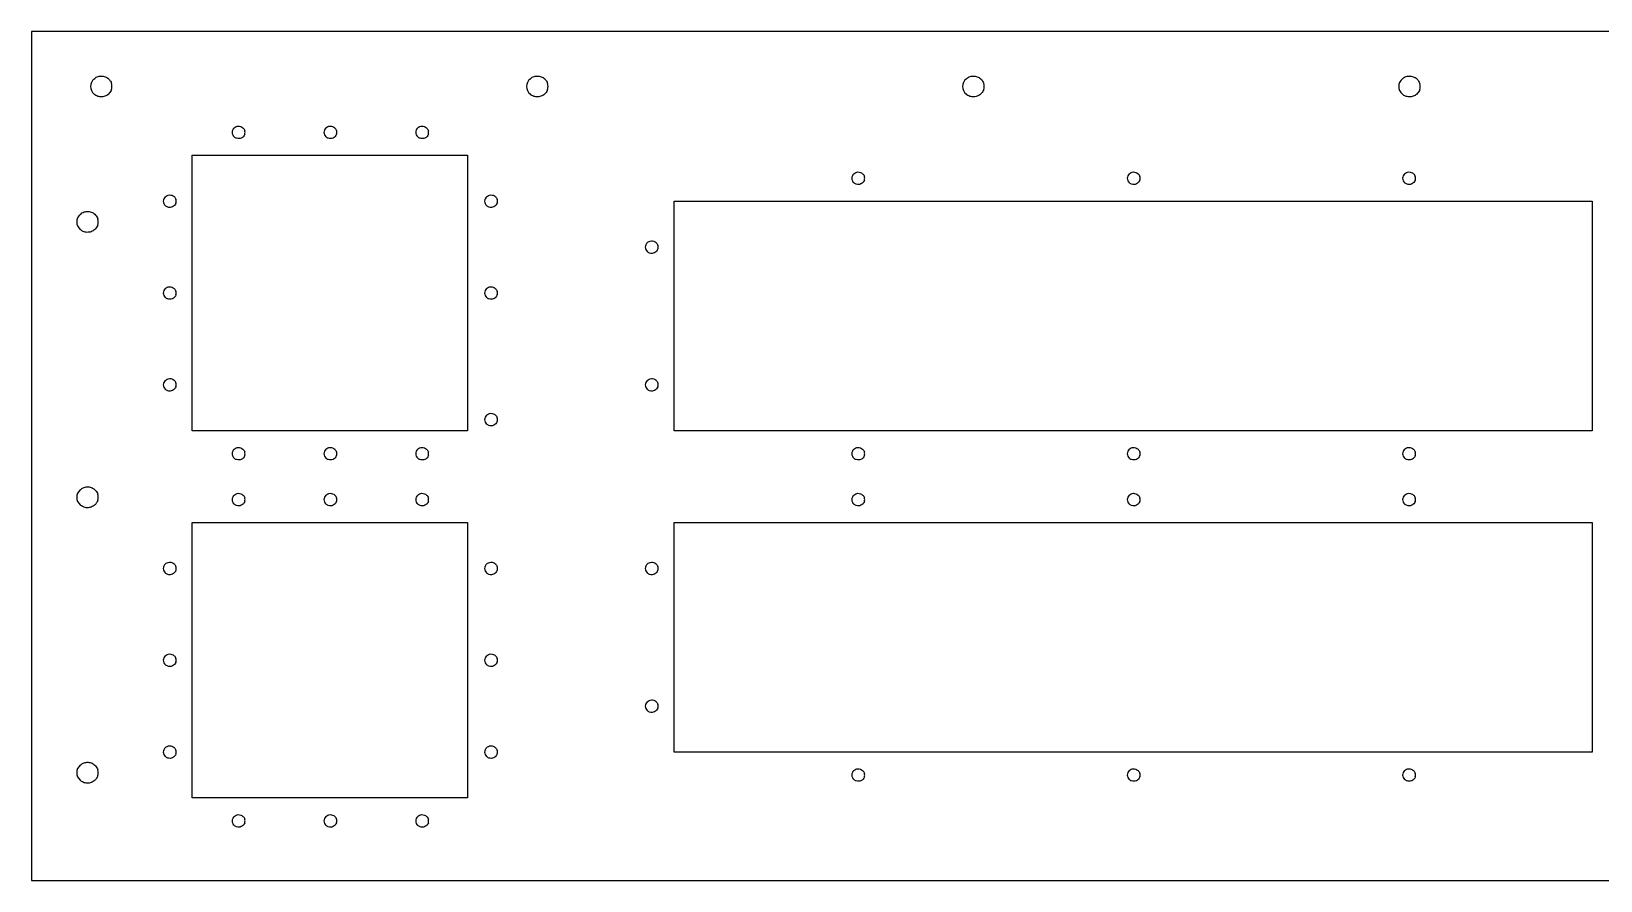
# Model space of a CAD drawing. Header units: millimetres. Extents: x 0 to 600, y 2 to 187.
# Drawn here: x 0 to 341.9, y 2 to 187 of the extents above; entities that cross this region are included whole.
import ezdxf

# ---------------------------------------------------------------- set-up
doc = ezdxf.new("R2010")
doc.units = ezdxf.units.MM
doc.layers.get('0').update_dxf_attribs({"linetype": 'CONTINUOUS'})

msp = doc.modelspace()

# ---------------------------------------------------------------- linework, layer by layer
for points in [[(0, 2), (600, 2), (600, 187), (5, 187), (0, 187)], [(35, 160), (95, 160), (95, 100), (35, 100)], [(340, 100), (140, 100), (140, 150), (340, 150)], [(95, 20), (35, 20), (35, 80), (95, 80)], [(140, 80), (340, 80), (340, 30), (140, 30)]]:
    msp.add_lwpolyline(points, close=True)
for centre, radius, start, end in [((15, 175), 2.12, 130.0753, 229.9247), ((15, 175), 2.56, -14.9805, 14.9805), ((110, 175), 2.12, 130.0753, 229.9247), ((110, 175), 2.56, -14.9805, 14.9805), ((205, 175), 2.12, 130.0753, 229.9247), ((205, 175), 2.56, -14.9805, 14.9805), ((300, 175), 2.12, 130.0753, 229.9247), ((300, 175), 2.56, -14.9805, 14.9805), ((45, 165), 1.26, 130.7378, 229.2622), ((45, 165), 1.54, -14.9676, 14.9676), ((65, 165), 1.26, 130.7378, 229.2622), ((65, 165), 1.54, -14.9676, 14.9676), ((85, 165), 1.26, 130.7378, 229.2622), ((85, 165), 1.54, -14.9676, 14.9676), ((180, 155), 1.26, 130.7378, 229.2622), ((180, 155), 1.54, -14.9676, 14.9676), ((240, 155), 1.26, 130.7378, 229.2622), ((240, 155), 1.54, -14.9676, 14.9676), ((300, 155), 1.26, 130.7378, 229.2622), ((300, 155), 1.54, -14.9676, 14.9676), ((30, 150), 1.26, 130.7378, 229.2622), ((100, 150), 1.26, 130.7378, 229.2622), ((12, 145.5), 2.12, 130.0753, 229.9249), ((30, 150), 1.54, -14.9676, 14.9676), ((100, 150), 1.54, -14.9676, 14.9676), ((135, 140), 1.26, 130.7378, 229.2622), ((135, 140), 1.54, -14.9676, 14.9676), ((30, 130), 1.26, 130.7378, 229.2622), ((30, 130), 1.54, -14.9676, 14.9676), ((100, 130), 1.26, 130.7378, 229.2622), ((100, 130), 1.54, -14.9676, 14.9676), ((30, 110), 1.26, 130.7378, 229.2622), ((30, 110), 1.54, -14.9676, 14.9676), ((135, 110), 1.26, 130.7378, 229.2622), ((135, 110), 1.54, -14.9676, 14.9676), ((100, 102.42), 1.26, 130.7378, 229.2622), ((100, 102.42), 1.54, -14.9676, 14.9676), ((45, 95), 1.26, 130.7378, 229.2622), ((65, 95), 1.26, 130.7378, 229.2622), ((85, 95), 1.26, 130.7378, 229.2622), ((180, 95), 1.26, 130.7378, 229.2622), ((240, 95), 1.26, 130.7378, 229.2622), ((300, 95), 1.26, 130.7378, 229.2622), ((45, 95), 1.54, -14.9676, 14.9676), ((65, 95), 1.54, -14.9676, 14.9676), ((85, 95), 1.54, -14.9676, 14.9676), ((180, 95), 1.54, -14.9676, 14.9676), ((240, 95), 1.54, -14.9676, 14.9676), ((300, 95), 1.54, -14.9676, 14.9676), ((12, 85.5), 2.12, 130.0753, 229.9247), ((45, 85), 1.26, 130.7378, 229.2622), ((65, 85), 1.26, 130.7378, 229.2622), ((85, 85), 1.26, 130.7378, 229.2622), ((180, 85), 1.26, 130.7378, 229.2622), ((240, 85), 1.26, 130.7378, 229.2622), ((300, 85), 1.26, 130.7378, 229.2622), ((45, 85), 1.54, -14.9676, 14.9676), ((65, 85), 1.54, -14.9676, 14.9676), ((85, 85), 1.54, -14.9676, 14.9676), ((180, 85), 1.54, -14.9676, 14.9676), ((240, 85), 1.54, -14.9676, 14.9676), ((300, 85), 1.54, -14.9676, 14.9676), ((30, 70), 1.26, 130.7378, 229.2622), ((30, 70), 1.54, -14.9676, 14.9676), ((100, 70), 1.26, 130.7378, 229.2622), ((100, 70), 1.54, -14.9676, 14.9676), ((135, 70), 1.26, 130.7378, 229.2622), ((135, 70), 1.54, -14.9676, 14.9676), ((30, 50), 1.26, 130.7378, 229.2622), ((30, 50), 1.54, -14.9676, 14.9676), ((100, 50), 1.26, 130.7378, 229.2622), ((100, 50), 1.54, -14.9676, 14.9676), ((135, 40), 1.26, 130.7378, 229.2622), ((135, 40), 1.54, -14.9676, 14.9676), ((30, 30), 1.26, 130.7378, 229.2622), ((100, 30), 1.26, 130.7378, 229.2622), ((30, 30), 1.54, -14.9676, 14.9676), ((100, 30), 1.54, -14.9676, 14.9676), ((12, 25.5), 2.12, 130.0753, 229.9247), ((180, 25), 1.26, 130.7378, 229.2622), ((180, 25), 1.54, -14.9676, 14.9676), ((240, 25), 1.26, 130.7378, 229.2622), ((240, 25), 1.54, -14.9676, 14.9676), ((300, 25), 1.26, 130.7378, 229.2622), ((300, 25), 1.54, -14.9676, 14.9676), ((45, 15), 1.26, 130.7378, 229.2622), ((45, 15), 1.54, -14.9676, 14.9676), ((65, 15), 1.26, 130.7378, 229.2622), ((65, 15), 1.54, -14.9676, 14.9676), ((85, 15), 1.26, 130.7378, 229.2622), ((85, 15), 1.54, -14.9676, 14.9676)]:
    msp.add_arc(centre, radius, start, end)
at = {"extrusion": (1.96385e-07, -5.25498e-08, 1)}
msp.add_arc((12, 145.5, 0), 2.56, -14.9805, 14.9805, dxfattribs=at)
at = {"extrusion": (1.43671e-06, -3.84443e-07, 1)}
msp.add_arc((12, 85.5, 0), 2.56, -14.9805, 14.9805, dxfattribs=at)
at = {"extrusion": (2.67704e-06, -7.16337e-07, 1)}
msp.add_arc((12, 25.5, 0), 2.56, -14.9805, 14.9805, dxfattribs=at)
for points, knots in [([(13.64, 176.62), (13.83, 176.82), (14.06, 176.98), (14.59, 177.21), (14.87, 177.27), (15.46, 177.29), (15.77, 177.24), (16.34, 177.02), (16.61, 176.85), (16.98, 176.5), (17.1, 176.35), (17.32, 176.03), (17.41, 175.85), (17.47, 175.66)], [0, 0, 0, 0, 0.0838652, 0.0838652, 0.1709951, 0.1709951, 0.2613883, 0.2613883, 0.3550431, 0.3550431, 0.4129913, 0.4129913, 0.4721196, 0.4721196, 0.4721196, 0.4721196]), ([(108.64, 176.62), (108.83, 176.82), (109.06, 176.98), (109.59, 177.21), (109.87, 177.27), (110.46, 177.29), (110.77, 177.24), (111.34, 177.02), (111.61, 176.85), (111.98, 176.5), (112.1, 176.35), (112.32, 176.03), (112.41, 175.85), (112.47, 175.66)], [0, 0, 0, 0, 0.0838652, 0.0838652, 0.1709951, 0.1709951, 0.2613883, 0.2613883, 0.3550431, 0.3550431, 0.4129913, 0.4129913, 0.4721196, 0.4721196, 0.4721196, 0.4721196]), ([(203.64, 176.62), (203.83, 176.82), (204.06, 176.98), (204.59, 177.21), (204.87, 177.27), (205.46, 177.29), (205.77, 177.24), (206.34, 177.02), (206.61, 176.85), (206.98, 176.5), (207.1, 176.35), (207.32, 176.03), (207.41, 175.85), (207.47, 175.66)], [0, 0, 0, 0, 0.0838652, 0.0838652, 0.1709951, 0.1709951, 0.2613883, 0.2613883, 0.3550431, 0.3550431, 0.4129913, 0.4129913, 0.4721196, 0.4721196, 0.4721196, 0.4721196]), ([(298.64, 176.62), (298.83, 176.82), (299.06, 176.98), (299.59, 177.21), (299.87, 177.27), (300.46, 177.29), (300.77, 177.24), (301.34, 177.02), (301.61, 176.85), (301.98, 176.5), (302.1, 176.35), (302.32, 176.03), (302.41, 175.85), (302.47, 175.66)], [0, 0, 0, 0, 0.0838652, 0.0838652, 0.1709951, 0.1709951, 0.2613883, 0.2613883, 0.3550431, 0.3550431, 0.4129913, 0.4129913, 0.4721196, 0.4721196, 0.4721196, 0.4721196]), ([(17.47, 174.34), (17.36, 174.03), (17.19, 173.75), (16.76, 173.27), (16.51, 173.08), (15.95, 172.82), (15.65, 172.74), (15.05, 172.71), (14.76, 172.75), (14.32, 172.9), (14.17, 172.97), (13.88, 173.15), (13.75, 173.26), (13.64, 173.38)], [0, 0, 0, 0, 0.0980354, 0.0980354, 0.1927994, 0.1927994, 0.2842906, 0.2842906, 0.3725078, 0.3725078, 0.4238529, 0.4238529, 0.4740226, 0.4740226, 0.4740226, 0.4740226]), ([(112.47, 174.34), (112.36, 174.03), (112.19, 173.75), (111.76, 173.27), (111.51, 173.08), (110.95, 172.82), (110.65, 172.74), (110.05, 172.71), (109.76, 172.75), (109.32, 172.9), (109.17, 172.97), (108.88, 173.15), (108.75, 173.26), (108.64, 173.38)], [0, 0, 0, 0, 0.0980354, 0.0980354, 0.1927994, 0.1927994, 0.2842906, 0.2842906, 0.3725078, 0.3725078, 0.4238529, 0.4238529, 0.4740226, 0.4740226, 0.4740226, 0.4740226]), ([(207.47, 174.34), (207.36, 174.03), (207.19, 173.75), (206.76, 173.27), (206.51, 173.08), (205.95, 172.82), (205.65, 172.74), (205.05, 172.71), (204.76, 172.75), (204.32, 172.9), (204.17, 172.97), (203.88, 173.15), (203.75, 173.26), (203.64, 173.38)], [0, 0, 0, 0, 0.0980354, 0.0980354, 0.1927994, 0.1927994, 0.2842906, 0.2842906, 0.3725078, 0.3725078, 0.4238529, 0.4238529, 0.4740226, 0.4740226, 0.4740226, 0.4740226]), ([(302.47, 174.34), (302.36, 174.03), (302.19, 173.75), (301.76, 173.27), (301.51, 173.08), (300.95, 172.82), (300.65, 172.74), (300.05, 172.71), (299.76, 172.75), (299.32, 172.9), (299.17, 172.97), (298.88, 173.15), (298.75, 173.26), (298.64, 173.38)], [0, 0, 0, 0, 0.0980354, 0.0980354, 0.1927994, 0.1927994, 0.2842906, 0.2842906, 0.3725078, 0.3725078, 0.4238529, 0.4238529, 0.4740226, 0.4740226, 0.4740226, 0.4740226]), ([(44.17, 165.96), (44.29, 166.08), (44.43, 166.18), (44.74, 166.32), (44.91, 166.36), (45.26, 166.38), (45.44, 166.35), (45.79, 166.22), (45.95, 166.12), (46.18, 165.92), (46.26, 165.82), (46.39, 165.62), (46.45, 165.51), (46.49, 165.4)], [0, 0, 0, 0, 0.050111, 0.050111, 0.1022615, 0.1022615, 0.1564505, 0.1564505, 0.2126771, 0.2126771, 0.2485205, 0.2485205, 0.2851428, 0.2851428, 0.2851428, 0.2851428]), ([(46.49, 164.6), (46.42, 164.42), (46.32, 164.25), (46.06, 163.96), (45.91, 163.85), (45.57, 163.69), (45.39, 163.64), (45.03, 163.62), (44.86, 163.65), (44.59, 163.74), (44.5, 163.79), (44.32, 163.9), (44.24, 163.97), (44.17, 164.04)], [0, 0, 0, 0, 0.0590387, 0.0590387, 0.1160334, 0.1160334, 0.1709834, 0.1709834, 0.2238878, 0.2238878, 0.2555052, 0.2555052, 0.2863474, 0.2863474, 0.2863474, 0.2863474]), ([(64.17, 165.96), (64.29, 166.08), (64.43, 166.18), (64.74, 166.32), (64.91, 166.36), (65.26, 166.38), (65.44, 166.35), (65.79, 166.22), (65.95, 166.12), (66.18, 165.92), (66.26, 165.82), (66.39, 165.62), (66.45, 165.51), (66.49, 165.4)], [0, 0, 0, 0, 0.050111, 0.050111, 0.1022615, 0.1022615, 0.1564505, 0.1564505, 0.2126771, 0.2126771, 0.2485205, 0.2485205, 0.2851428, 0.2851428, 0.2851428, 0.2851428]), ([(66.49, 164.6), (66.42, 164.42), (66.32, 164.25), (66.06, 163.96), (65.91, 163.85), (65.57, 163.69), (65.39, 163.64), (65.03, 163.62), (64.86, 163.65), (64.59, 163.74), (64.5, 163.79), (64.32, 163.9), (64.24, 163.97), (64.17, 164.04)], [0, 0, 0, 0, 0.0590387, 0.0590387, 0.1160334, 0.1160334, 0.1709834, 0.1709834, 0.2238878, 0.2238878, 0.2555052, 0.2555052, 0.2863474, 0.2863474, 0.2863474, 0.2863474]), ([(84.17, 165.96), (84.29, 166.08), (84.43, 166.18), (84.74, 166.32), (84.91, 166.36), (85.26, 166.38), (85.44, 166.35), (85.79, 166.22), (85.95, 166.12), (86.18, 165.92), (86.26, 165.82), (86.39, 165.62), (86.45, 165.51), (86.49, 165.4)], [0, 0, 0, 0, 0.050111, 0.050111, 0.1022615, 0.1022615, 0.1564505, 0.1564505, 0.2126771, 0.2126771, 0.2485205, 0.2485205, 0.2851428, 0.2851428, 0.2851428, 0.2851428]), ([(86.49, 164.6), (86.42, 164.42), (86.32, 164.25), (86.06, 163.96), (85.91, 163.85), (85.57, 163.69), (85.39, 163.64), (85.03, 163.62), (84.86, 163.65), (84.59, 163.74), (84.5, 163.79), (84.32, 163.9), (84.24, 163.97), (84.17, 164.04)], [0, 0, 0, 0, 0.0590387, 0.0590387, 0.1160334, 0.1160334, 0.1709834, 0.1709834, 0.2238878, 0.2238878, 0.2555052, 0.2555052, 0.2863474, 0.2863474, 0.2863474, 0.2863474]), ([(179.17, 155.96), (179.29, 156.08), (179.43, 156.18), (179.74, 156.32), (179.91, 156.36), (180.26, 156.38), (180.44, 156.35), (180.79, 156.22), (180.95, 156.12), (181.18, 155.92), (181.26, 155.82), (181.39, 155.62), (181.45, 155.51), (181.49, 155.4)], [0, 0, 0, 0, 0.050111, 0.050111, 0.1022615, 0.1022615, 0.1564505, 0.1564505, 0.2126771, 0.2126771, 0.2485205, 0.2485205, 0.2851428, 0.2851428, 0.2851428, 0.2851428]), ([(181.49, 154.6), (181.42, 154.42), (181.32, 154.25), (181.06, 153.96), (180.91, 153.85), (180.57, 153.69), (180.39, 153.64), (180.03, 153.62), (179.86, 153.65), (179.59, 153.74), (179.5, 153.79), (179.32, 153.9), (179.24, 153.97), (179.17, 154.04)], [0, 0, 0, 0, 0.0590387, 0.0590387, 0.1160334, 0.1160334, 0.1709834, 0.1709834, 0.2238878, 0.2238878, 0.2555052, 0.2555052, 0.2863474, 0.2863474, 0.2863474, 0.2863474]), ([(239.17, 155.96), (239.29, 156.08), (239.43, 156.18), (239.74, 156.32), (239.91, 156.36), (240.26, 156.38), (240.44, 156.35), (240.79, 156.22), (240.95, 156.12), (241.18, 155.92), (241.26, 155.82), (241.39, 155.62), (241.45, 155.51), (241.49, 155.4)], [0, 0, 0, 0, 0.050111, 0.050111, 0.1022615, 0.1022615, 0.1564505, 0.1564505, 0.2126771, 0.2126771, 0.2485205, 0.2485205, 0.2851428, 0.2851428, 0.2851428, 0.2851428]), ([(241.49, 154.6), (241.42, 154.42), (241.32, 154.25), (241.06, 153.96), (240.91, 153.85), (240.57, 153.69), (240.39, 153.64), (240.03, 153.62), (239.86, 153.65), (239.59, 153.74), (239.5, 153.79), (239.32, 153.9), (239.24, 153.97), (239.17, 154.04)], [0, 0, 0, 0, 0.0590387, 0.0590387, 0.1160334, 0.1160334, 0.1709834, 0.1709834, 0.2238878, 0.2238878, 0.2555052, 0.2555052, 0.2863474, 0.2863474, 0.2863474, 0.2863474]), ([(299.17, 155.96), (299.29, 156.08), (299.43, 156.18), (299.74, 156.32), (299.91, 156.36), (300.26, 156.38), (300.44, 156.35), (300.79, 156.22), (300.95, 156.12), (301.18, 155.92), (301.26, 155.82), (301.39, 155.62), (301.45, 155.51), (301.49, 155.4)], [0, 0, 0, 0, 0.050111, 0.050111, 0.1022615, 0.1022615, 0.1564505, 0.1564505, 0.2126771, 0.2126771, 0.2485205, 0.2485205, 0.2851428, 0.2851428, 0.2851428, 0.2851428]), ([(301.49, 154.6), (301.42, 154.42), (301.32, 154.25), (301.06, 153.96), (300.91, 153.85), (300.57, 153.69), (300.39, 153.64), (300.03, 153.62), (299.86, 153.65), (299.59, 153.74), (299.5, 153.79), (299.32, 153.9), (299.24, 153.97), (299.17, 154.04)], [0, 0, 0, 0, 0.0590387, 0.0590387, 0.1160334, 0.1160334, 0.1709834, 0.1709834, 0.2238878, 0.2238878, 0.2555052, 0.2555052, 0.2863474, 0.2863474, 0.2863474, 0.2863474]), ([(29.17, 150.96), (29.29, 151.08), (29.43, 151.18), (29.74, 151.32), (29.91, 151.36), (30.26, 151.38), (30.44, 151.35), (30.79, 151.22), (30.95, 151.12), (31.18, 150.92), (31.26, 150.82), (31.39, 150.62), (31.45, 150.51), (31.49, 150.4)], [0, 0, 0, 0, 0.050111, 0.050111, 0.1022615, 0.1022615, 0.1564505, 0.1564505, 0.2126771, 0.2126771, 0.2485205, 0.2485205, 0.2851428, 0.2851428, 0.2851428, 0.2851428]), ([(99.17, 150.96), (99.29, 151.08), (99.43, 151.18), (99.74, 151.32), (99.91, 151.36), (100.26, 151.38), (100.44, 151.35), (100.79, 151.22), (100.95, 151.12), (101.18, 150.92), (101.26, 150.82), (101.39, 150.62), (101.45, 150.51), (101.49, 150.4)], [0, 0, 0, 0, 0.050111, 0.050111, 0.1022615, 0.1022615, 0.1564505, 0.1564505, 0.2126771, 0.2126771, 0.2485205, 0.2485205, 0.2851428, 0.2851428, 0.2851428, 0.2851428]), ([(10.64, 147.12, 0), (10.75, 147.24, 0), (10.88, 147.35, 0), (11.17, 147.53, 0), (11.32, 147.6, 0), (11.76, 147.75, 0), (12.05, 147.79, 0), (12.65, 147.76, 0), (12.95, 147.68, 0), (13.51, 147.42, 0), (13.76, 147.23, 0), (14.19, 146.75, 0), (14.36, 146.47, 0), (14.47, 146.16, 0)], [-0.4740226, -0.4740226, -0.4740226, -0.4740226, -0.4238529, -0.4238529, -0.3725078, -0.3725078, -0.2842906, -0.2842906, -0.1927994, -0.1927994, -0.0980354, -0.0980354, 0, 0, 0, 0]), ([(31.49, 149.6), (31.42, 149.42), (31.32, 149.25), (31.06, 148.96), (30.91, 148.85), (30.57, 148.69), (30.39, 148.64), (30.03, 148.62), (29.86, 148.65), (29.59, 148.74), (29.5, 148.79), (29.32, 148.9), (29.24, 148.97), (29.17, 149.04)], [0, 0, 0, 0, 0.0590387, 0.0590387, 0.1160334, 0.1160334, 0.1709834, 0.1709834, 0.2238878, 0.2238878, 0.2555052, 0.2555052, 0.2863474, 0.2863474, 0.2863474, 0.2863474]), ([(101.49, 149.6), (101.42, 149.42), (101.32, 149.25), (101.06, 148.96), (100.91, 148.85), (100.57, 148.69), (100.39, 148.64), (100.03, 148.62), (99.86, 148.65), (99.59, 148.74), (99.5, 148.79), (99.32, 148.9), (99.24, 148.97), (99.17, 149.04)], [0, 0, 0, 0, 0.0590387, 0.0590387, 0.1160334, 0.1160334, 0.1709834, 0.1709834, 0.2238878, 0.2238878, 0.2555052, 0.2555052, 0.2863474, 0.2863474, 0.2863474, 0.2863474]), ([(14.47, 144.84, 0), (14.36, 144.53, 0), (14.19, 144.25), (13.76, 143.77), (13.51, 143.58), (12.95, 143.32), (12.65, 143.24), (12.05, 143.21), (11.76, 143.25), (11.32, 143.4), (11.17, 143.47), (10.88, 143.65), (10.75, 143.76), (10.64, 143.88)], [0, 0, 0, 0, 0.0980357, 0.0980357, 0.1928016, 0.1928016, 0.2842947, 0.2842947, 0.3725136, 0.3725136, 0.4238598, 0.4238598, 0.4740305, 0.4740305, 0.4740305, 0.4740305]), ([(134.17, 140.96), (134.29, 141.08), (134.43, 141.18), (134.74, 141.32), (134.91, 141.36), (135.26, 141.38), (135.44, 141.35), (135.79, 141.22), (135.95, 141.12), (136.18, 140.92), (136.26, 140.82), (136.39, 140.62), (136.45, 140.51), (136.49, 140.4)], [0, 0, 0, 0, 0.050111, 0.050111, 0.1022615, 0.1022615, 0.1564505, 0.1564505, 0.2126771, 0.2126771, 0.2485205, 0.2485205, 0.2851428, 0.2851428, 0.2851428, 0.2851428]), ([(136.49, 139.6), (136.42, 139.42), (136.32, 139.25), (136.06, 138.96), (135.91, 138.85), (135.57, 138.69), (135.39, 138.64), (135.03, 138.62), (134.86, 138.65), (134.59, 138.74), (134.5, 138.79), (134.32, 138.9), (134.24, 138.97), (134.17, 139.04)], [0, 0, 0, 0, 0.0590387, 0.0590387, 0.1160334, 0.1160334, 0.1709834, 0.1709834, 0.2238878, 0.2238878, 0.2555052, 0.2555052, 0.2863474, 0.2863474, 0.2863474, 0.2863474]), ([(29.17, 130.96), (29.29, 131.08), (29.43, 131.18), (29.74, 131.32), (29.91, 131.36), (30.26, 131.38), (30.44, 131.35), (30.79, 131.22), (30.95, 131.12), (31.18, 130.92), (31.26, 130.82), (31.39, 130.62), (31.45, 130.51), (31.49, 130.4)], [0, 0, 0, 0, 0.050111, 0.050111, 0.1022615, 0.1022615, 0.1564505, 0.1564505, 0.2126771, 0.2126771, 0.2485205, 0.2485205, 0.2851428, 0.2851428, 0.2851428, 0.2851428]), ([(99.17, 130.96), (99.29, 131.08), (99.43, 131.18), (99.74, 131.32), (99.91, 131.36), (100.26, 131.38), (100.44, 131.35), (100.79, 131.22), (100.95, 131.12), (101.18, 130.92), (101.26, 130.82), (101.39, 130.62), (101.45, 130.51), (101.49, 130.4)], [0, 0, 0, 0, 0.050111, 0.050111, 0.1022615, 0.1022615, 0.1564505, 0.1564505, 0.2126771, 0.2126771, 0.2485205, 0.2485205, 0.2851428, 0.2851428, 0.2851428, 0.2851428]), ([(31.49, 129.6), (31.42, 129.42), (31.32, 129.25), (31.06, 128.96), (30.91, 128.85), (30.57, 128.69), (30.39, 128.64), (30.03, 128.62), (29.86, 128.65), (29.59, 128.74), (29.5, 128.79), (29.32, 128.9), (29.24, 128.97), (29.17, 129.04)], [0, 0, 0, 0, 0.0590387, 0.0590387, 0.1160334, 0.1160334, 0.1709834, 0.1709834, 0.2238878, 0.2238878, 0.2555052, 0.2555052, 0.2863474, 0.2863474, 0.2863474, 0.2863474]), ([(101.49, 129.6), (101.42, 129.42), (101.32, 129.25), (101.06, 128.96), (100.91, 128.85), (100.57, 128.69), (100.39, 128.64), (100.03, 128.62), (99.86, 128.65), (99.59, 128.74), (99.5, 128.79), (99.32, 128.9), (99.24, 128.97), (99.17, 129.04)], [0, 0, 0, 0, 0.0590387, 0.0590387, 0.1160334, 0.1160334, 0.1709834, 0.1709834, 0.2238878, 0.2238878, 0.2555052, 0.2555052, 0.2863474, 0.2863474, 0.2863474, 0.2863474]), ([(29.17, 110.96), (29.29, 111.08), (29.43, 111.18), (29.74, 111.32), (29.91, 111.36), (30.26, 111.38), (30.44, 111.35), (30.79, 111.22), (30.95, 111.12), (31.18, 110.92), (31.26, 110.82), (31.39, 110.62), (31.45, 110.51), (31.49, 110.4)], [0, 0, 0, 0, 0.050111, 0.050111, 0.1022615, 0.1022615, 0.1564505, 0.1564505, 0.2126771, 0.2126771, 0.2485205, 0.2485205, 0.2851428, 0.2851428, 0.2851428, 0.2851428]), ([(31.49, 109.6), (31.42, 109.42), (31.32, 109.25), (31.06, 108.96), (30.91, 108.85), (30.57, 108.69), (30.39, 108.64), (30.03, 108.62), (29.86, 108.65), (29.59, 108.74), (29.5, 108.79), (29.32, 108.9), (29.24, 108.97), (29.17, 109.04)], [0, 0, 0, 0, 0.0590387, 0.0590387, 0.1160334, 0.1160334, 0.1709834, 0.1709834, 0.2238878, 0.2238878, 0.2555052, 0.2555052, 0.2863474, 0.2863474, 0.2863474, 0.2863474]), ([(134.17, 110.96), (134.29, 111.08), (134.43, 111.18), (134.74, 111.32), (134.91, 111.36), (135.26, 111.38), (135.44, 111.35), (135.79, 111.22), (135.95, 111.12), (136.18, 110.92), (136.26, 110.82), (136.39, 110.62), (136.45, 110.51), (136.49, 110.4)], [0, 0, 0, 0, 0.050111, 0.050111, 0.1022615, 0.1022615, 0.1564505, 0.1564505, 0.2126771, 0.2126771, 0.2485205, 0.2485205, 0.2851428, 0.2851428, 0.2851428, 0.2851428]), ([(136.49, 109.6), (136.42, 109.42), (136.32, 109.25), (136.06, 108.96), (135.91, 108.85), (135.57, 108.69), (135.39, 108.64), (135.03, 108.62), (134.86, 108.65), (134.59, 108.74), (134.5, 108.79), (134.32, 108.9), (134.24, 108.97), (134.17, 109.04)], [0, 0, 0, 0, 0.0590387, 0.0590387, 0.1160334, 0.1160334, 0.1709834, 0.1709834, 0.2238878, 0.2238878, 0.2555052, 0.2555052, 0.2863474, 0.2863474, 0.2863474, 0.2863474]), ([(99.17, 103.38), (99.29, 103.51), (99.43, 103.6), (99.74, 103.75), (99.91, 103.79), (100.26, 103.8), (100.44, 103.77), (100.79, 103.65), (100.95, 103.55), (101.18, 103.34), (101.26, 103.25), (101.39, 103.05), (101.45, 102.94), (101.49, 102.82)], [0, 0, 0, 0, 0.050111, 0.050111, 0.1022615, 0.1022615, 0.1564505, 0.1564505, 0.2126771, 0.2126771, 0.2485205, 0.2485205, 0.2851428, 0.2851428, 0.2851428, 0.2851428]), ([(101.49, 102.03), (101.42, 101.84), (101.32, 101.67), (101.06, 101.39), (100.91, 101.27), (100.57, 101.11), (100.39, 101.07), (100.03, 101.05), (99.86, 101.07), (99.59, 101.17), (99.5, 101.21), (99.32, 101.33), (99.24, 101.39), (99.17, 101.47)], [0, 0, 0, 0, 0.0590387, 0.0590387, 0.1160334, 0.1160334, 0.1709834, 0.1709834, 0.2238878, 0.2238878, 0.2555052, 0.2555052, 0.2863474, 0.2863474, 0.2863474, 0.2863474]), ([(44.17, 95.96), (44.29, 96.08), (44.43, 96.18), (44.74, 96.32), (44.91, 96.36), (45.26, 96.38), (45.44, 96.35), (45.79, 96.22), (45.95, 96.12), (46.18, 95.92), (46.26, 95.82), (46.39, 95.62), (46.45, 95.51), (46.49, 95.4)], [0, 0, 0, 0, 0.050111, 0.050111, 0.1022615, 0.1022615, 0.1564505, 0.1564505, 0.2126771, 0.2126771, 0.2485205, 0.2485205, 0.2851428, 0.2851428, 0.2851428, 0.2851428]), ([(64.17, 95.96), (64.29, 96.08), (64.43, 96.18), (64.74, 96.32), (64.91, 96.36), (65.26, 96.38), (65.44, 96.35), (65.79, 96.22), (65.95, 96.12), (66.18, 95.92), (66.26, 95.82), (66.39, 95.62), (66.45, 95.51), (66.49, 95.4)], [0, 0, 0, 0, 0.050111, 0.050111, 0.1022615, 0.1022615, 0.1564505, 0.1564505, 0.2126771, 0.2126771, 0.2485205, 0.2485205, 0.2851428, 0.2851428, 0.2851428, 0.2851428]), ([(84.17, 95.96), (84.29, 96.08), (84.43, 96.18), (84.74, 96.32), (84.91, 96.36), (85.26, 96.38), (85.44, 96.35), (85.79, 96.22), (85.95, 96.12), (86.18, 95.92), (86.26, 95.82), (86.39, 95.62), (86.45, 95.51), (86.49, 95.4)], [0, 0, 0, 0, 0.050111, 0.050111, 0.1022615, 0.1022615, 0.1564505, 0.1564505, 0.2126771, 0.2126771, 0.2485205, 0.2485205, 0.2851428, 0.2851428, 0.2851428, 0.2851428]), ([(179.17, 95.96), (179.29, 96.08), (179.43, 96.18), (179.74, 96.32), (179.91, 96.36), (180.26, 96.38), (180.44, 96.35), (180.79, 96.22), (180.95, 96.12), (181.18, 95.92), (181.26, 95.82), (181.39, 95.62), (181.45, 95.51), (181.49, 95.4)], [0, 0, 0, 0, 0.050111, 0.050111, 0.1022615, 0.1022615, 0.1564505, 0.1564505, 0.2126771, 0.2126771, 0.2485205, 0.2485205, 0.2851428, 0.2851428, 0.2851428, 0.2851428]), ([(239.17, 95.96), (239.29, 96.08), (239.43, 96.18), (239.74, 96.32), (239.91, 96.36), (240.26, 96.38), (240.44, 96.35), (240.79, 96.22), (240.95, 96.12), (241.18, 95.92), (241.26, 95.82), (241.39, 95.62), (241.45, 95.51), (241.49, 95.4)], [0, 0, 0, 0, 0.050111, 0.050111, 0.1022615, 0.1022615, 0.1564505, 0.1564505, 0.2126771, 0.2126771, 0.2485205, 0.2485205, 0.2851428, 0.2851428, 0.2851428, 0.2851428]), ([(299.17, 95.96), (299.29, 96.08), (299.43, 96.18), (299.74, 96.32), (299.91, 96.36), (300.26, 96.38), (300.44, 96.35), (300.79, 96.22), (300.95, 96.12), (301.18, 95.92), (301.26, 95.82), (301.39, 95.62), (301.45, 95.51), (301.49, 95.4)], [0, 0, 0, 0, 0.050111, 0.050111, 0.1022615, 0.1022615, 0.1564505, 0.1564505, 0.2126771, 0.2126771, 0.2485205, 0.2485205, 0.2851428, 0.2851428, 0.2851428, 0.2851428]), ([(46.49, 94.6), (46.42, 94.42), (46.32, 94.25), (46.06, 93.96), (45.91, 93.85), (45.57, 93.69), (45.39, 93.64), (45.03, 93.62), (44.86, 93.65), (44.59, 93.74), (44.5, 93.79), (44.32, 93.9), (44.24, 93.97), (44.17, 94.04)], [0, 0, 0, 0, 0.0590387, 0.0590387, 0.1160334, 0.1160334, 0.1709834, 0.1709834, 0.2238878, 0.2238878, 0.2555052, 0.2555052, 0.2863474, 0.2863474, 0.2863474, 0.2863474]), ([(66.49, 94.6), (66.42, 94.42), (66.32, 94.25), (66.06, 93.96), (65.91, 93.85), (65.57, 93.69), (65.39, 93.64), (65.03, 93.62), (64.86, 93.65), (64.59, 93.74), (64.5, 93.79), (64.32, 93.9), (64.24, 93.97), (64.17, 94.04)], [0, 0, 0, 0, 0.0590387, 0.0590387, 0.1160334, 0.1160334, 0.1709834, 0.1709834, 0.2238878, 0.2238878, 0.2555052, 0.2555052, 0.2863474, 0.2863474, 0.2863474, 0.2863474]), ([(86.49, 94.6), (86.42, 94.42), (86.32, 94.25), (86.06, 93.96), (85.91, 93.85), (85.57, 93.69), (85.39, 93.64), (85.03, 93.62), (84.86, 93.65), (84.59, 93.74), (84.5, 93.79), (84.32, 93.9), (84.24, 93.97), (84.17, 94.04)], [0, 0, 0, 0, 0.0590387, 0.0590387, 0.1160334, 0.1160334, 0.1709834, 0.1709834, 0.2238878, 0.2238878, 0.2555052, 0.2555052, 0.2863474, 0.2863474, 0.2863474, 0.2863474]), ([(181.49, 94.6), (181.42, 94.42), (181.32, 94.25), (181.06, 93.96), (180.91, 93.85), (180.57, 93.69), (180.39, 93.64), (180.03, 93.62), (179.86, 93.65), (179.59, 93.74), (179.5, 93.79), (179.32, 93.9), (179.24, 93.97), (179.17, 94.04)], [0, 0, 0, 0, 0.0590387, 0.0590387, 0.1160334, 0.1160334, 0.1709834, 0.1709834, 0.2238878, 0.2238878, 0.2555052, 0.2555052, 0.2863474, 0.2863474, 0.2863474, 0.2863474]), ([(241.49, 94.6), (241.42, 94.42), (241.32, 94.25), (241.06, 93.96), (240.91, 93.85), (240.57, 93.69), (240.39, 93.64), (240.03, 93.62), (239.86, 93.65), (239.59, 93.74), (239.5, 93.79), (239.32, 93.9), (239.24, 93.97), (239.17, 94.04)], [0, 0, 0, 0, 0.0590387, 0.0590387, 0.1160334, 0.1160334, 0.1709834, 0.1709834, 0.2238878, 0.2238878, 0.2555052, 0.2555052, 0.2863474, 0.2863474, 0.2863474, 0.2863474]), ([(301.49, 94.6), (301.42, 94.42), (301.32, 94.25), (301.06, 93.96), (300.91, 93.85), (300.57, 93.69), (300.39, 93.64), (300.03, 93.62), (299.86, 93.65), (299.59, 93.74), (299.5, 93.79), (299.32, 93.9), (299.24, 93.97), (299.17, 94.04)], [0, 0, 0, 0, 0.0590387, 0.0590387, 0.1160334, 0.1160334, 0.1709834, 0.1709834, 0.2238878, 0.2238878, 0.2555052, 0.2555052, 0.2863474, 0.2863474, 0.2863474, 0.2863474]), ([(10.64, 87.12, 0), (10.75, 87.24, 0), (10.88, 87.35, 0), (11.17, 87.53, 0), (11.32, 87.6, 0), (11.76, 87.75, 0), (12.05, 87.79, 0), (12.65, 87.76, 0), (12.95, 87.68, 0), (13.51, 87.42, 0), (13.76, 87.23, 0), (14.19, 86.75, 0), (14.36, 86.47, 0), (14.47, 86.16, 0)], [-0.4740226, -0.4740226, -0.4740226, -0.4740226, -0.4238529, -0.4238529, -0.3725078, -0.3725078, -0.2842906, -0.2842906, -0.1927994, -0.1927994, -0.0980354, -0.0980354, 0, 0, 0, 0]), ([(44.17, 85.96), (44.29, 86.08), (44.43, 86.18), (44.74, 86.32), (44.91, 86.36), (45.26, 86.38), (45.44, 86.35), (45.79, 86.22), (45.95, 86.12), (46.18, 85.92), (46.26, 85.82), (46.39, 85.62), (46.45, 85.51), (46.49, 85.4)], [0, 0, 0, 0, 0.050111, 0.050111, 0.1022615, 0.1022615, 0.1564505, 0.1564505, 0.2126771, 0.2126771, 0.2485205, 0.2485205, 0.2851428, 0.2851428, 0.2851428, 0.2851428]), ([(64.17, 85.96), (64.29, 86.08), (64.43, 86.18), (64.74, 86.32), (64.91, 86.36), (65.26, 86.38), (65.44, 86.35), (65.79, 86.22), (65.95, 86.12), (66.18, 85.92), (66.26, 85.82), (66.39, 85.62), (66.45, 85.51), (66.49, 85.4)], [0, 0, 0, 0, 0.050111, 0.050111, 0.1022615, 0.1022615, 0.1564505, 0.1564505, 0.2126771, 0.2126771, 0.2485205, 0.2485205, 0.2851428, 0.2851428, 0.2851428, 0.2851428]), ([(84.17, 85.96), (84.29, 86.08), (84.43, 86.18), (84.74, 86.32), (84.91, 86.36), (85.26, 86.38), (85.44, 86.35), (85.79, 86.22), (85.95, 86.12), (86.18, 85.92), (86.26, 85.82), (86.39, 85.62), (86.45, 85.51), (86.49, 85.4)], [0, 0, 0, 0, 0.050111, 0.050111, 0.1022615, 0.1022615, 0.1564505, 0.1564505, 0.2126771, 0.2126771, 0.2485205, 0.2485205, 0.2851428, 0.2851428, 0.2851428, 0.2851428]), ([(179.17, 85.96), (179.29, 86.08), (179.43, 86.18), (179.74, 86.32), (179.91, 86.36), (180.26, 86.38), (180.44, 86.35), (180.79, 86.22), (180.95, 86.12), (181.18, 85.92), (181.26, 85.82), (181.39, 85.62), (181.45, 85.51), (181.49, 85.4)], [0, 0, 0, 0, 0.050111, 0.050111, 0.1022615, 0.1022615, 0.1564505, 0.1564505, 0.2126771, 0.2126771, 0.2485205, 0.2485205, 0.2851428, 0.2851428, 0.2851428, 0.2851428]), ([(239.17, 85.96), (239.29, 86.08), (239.43, 86.18), (239.74, 86.32), (239.91, 86.36), (240.26, 86.38), (240.44, 86.35), (240.79, 86.22), (240.95, 86.12), (241.18, 85.92), (241.26, 85.82), (241.39, 85.62), (241.45, 85.51), (241.49, 85.4)], [0, 0, 0, 0, 0.050111, 0.050111, 0.1022615, 0.1022615, 0.1564505, 0.1564505, 0.2126771, 0.2126771, 0.2485205, 0.2485205, 0.2851428, 0.2851428, 0.2851428, 0.2851428]), ([(299.17, 85.96), (299.29, 86.08), (299.43, 86.18), (299.74, 86.32), (299.91, 86.36), (300.26, 86.38), (300.44, 86.35), (300.79, 86.22), (300.95, 86.12), (301.18, 85.92), (301.26, 85.82), (301.39, 85.62), (301.45, 85.51), (301.49, 85.4)], [0, 0, 0, 0, 0.050111, 0.050111, 0.1022615, 0.1022615, 0.1564505, 0.1564505, 0.2126771, 0.2126771, 0.2485205, 0.2485205, 0.2851428, 0.2851428, 0.2851428, 0.2851428]), ([(14.47, 84.84, 0), (14.41, 84.65, 0), (14.32, 84.47, 0), (14.1, 84.15, 0), (13.98, 84, 0), (13.61, 83.65, 0), (13.34, 83.48, 0), (12.77, 83.26, 0), (12.46, 83.21, 0), (11.87, 83.23, 0), (11.59, 83.29, 0), (11.06, 83.52, 0), (10.83, 83.68, 0), (10.64, 83.88, 0)], [-0.4721196, -0.4721196, -0.4721196, -0.4721196, -0.4129913, -0.4129913, -0.3550431, -0.3550431, -0.2613883, -0.2613883, -0.1709951, -0.1709951, -0.0838652, -0.0838652, 0, 0, 0, 0]), ([(46.49, 84.6), (46.42, 84.42), (46.32, 84.25), (46.06, 83.96), (45.91, 83.85), (45.57, 83.69), (45.39, 83.64), (45.03, 83.62), (44.86, 83.65), (44.59, 83.74), (44.5, 83.79), (44.32, 83.9), (44.24, 83.97), (44.17, 84.04)], [0, 0, 0, 0, 0.0590387, 0.0590387, 0.1160334, 0.1160334, 0.1709834, 0.1709834, 0.2238878, 0.2238878, 0.2555052, 0.2555052, 0.2863474, 0.2863474, 0.2863474, 0.2863474]), ([(66.49, 84.6), (66.42, 84.42), (66.32, 84.25), (66.06, 83.96), (65.91, 83.85), (65.57, 83.69), (65.39, 83.64), (65.03, 83.62), (64.86, 83.65), (64.59, 83.74), (64.5, 83.79), (64.32, 83.9), (64.24, 83.97), (64.17, 84.04)], [0, 0, 0, 0, 0.0590387, 0.0590387, 0.1160334, 0.1160334, 0.1709834, 0.1709834, 0.2238878, 0.2238878, 0.2555052, 0.2555052, 0.2863474, 0.2863474, 0.2863474, 0.2863474]), ([(86.49, 84.6), (86.42, 84.42), (86.32, 84.25), (86.06, 83.96), (85.91, 83.85), (85.57, 83.69), (85.39, 83.64), (85.03, 83.62), (84.86, 83.65), (84.59, 83.74), (84.5, 83.79), (84.32, 83.9), (84.24, 83.97), (84.17, 84.04)], [0, 0, 0, 0, 0.0590387, 0.0590387, 0.1160334, 0.1160334, 0.1709834, 0.1709834, 0.2238878, 0.2238878, 0.2555052, 0.2555052, 0.2863474, 0.2863474, 0.2863474, 0.2863474]), ([(181.49, 84.6), (181.42, 84.42), (181.32, 84.25), (181.06, 83.96), (180.91, 83.85), (180.57, 83.69), (180.39, 83.64), (180.03, 83.62), (179.86, 83.65), (179.59, 83.74), (179.5, 83.79), (179.32, 83.9), (179.24, 83.97), (179.17, 84.04)], [0, 0, 0, 0, 0.0590387, 0.0590387, 0.1160334, 0.1160334, 0.1709834, 0.1709834, 0.2238878, 0.2238878, 0.2555052, 0.2555052, 0.2863474, 0.2863474, 0.2863474, 0.2863474]), ([(241.49, 84.6), (241.42, 84.42), (241.32, 84.25), (241.06, 83.96), (240.91, 83.85), (240.57, 83.69), (240.39, 83.64), (240.03, 83.62), (239.86, 83.65), (239.59, 83.74), (239.5, 83.79), (239.32, 83.9), (239.24, 83.97), (239.17, 84.04)], [0, 0, 0, 0, 0.0590387, 0.0590387, 0.1160334, 0.1160334, 0.1709834, 0.1709834, 0.2238878, 0.2238878, 0.2555052, 0.2555052, 0.2863474, 0.2863474, 0.2863474, 0.2863474]), ([(301.49, 84.6), (301.42, 84.42), (301.32, 84.25), (301.06, 83.96), (300.91, 83.85), (300.57, 83.69), (300.39, 83.64), (300.03, 83.62), (299.86, 83.65), (299.59, 83.74), (299.5, 83.79), (299.32, 83.9), (299.24, 83.97), (299.17, 84.04)], [0, 0, 0, 0, 0.0590387, 0.0590387, 0.1160334, 0.1160334, 0.1709834, 0.1709834, 0.2238878, 0.2238878, 0.2555052, 0.2555052, 0.2863474, 0.2863474, 0.2863474, 0.2863474]), ([(29.17, 70.96), (29.29, 71.08), (29.43, 71.18), (29.74, 71.32), (29.91, 71.36), (30.26, 71.38), (30.44, 71.35), (30.79, 71.22), (30.95, 71.12), (31.18, 70.92), (31.26, 70.82), (31.39, 70.62), (31.45, 70.51), (31.49, 70.4)], [0, 0, 0, 0, 0.050111, 0.050111, 0.1022615, 0.1022615, 0.1564505, 0.1564505, 0.2126771, 0.2126771, 0.2485205, 0.2485205, 0.2851428, 0.2851428, 0.2851428, 0.2851428]), ([(31.49, 69.6), (31.42, 69.42), (31.32, 69.25), (31.06, 68.96), (30.91, 68.85), (30.57, 68.69), (30.39, 68.64), (30.03, 68.62), (29.86, 68.65), (29.59, 68.74), (29.5, 68.79), (29.32, 68.9), (29.24, 68.97), (29.17, 69.04)], [0, 0, 0, 0, 0.0590387, 0.0590387, 0.1160334, 0.1160334, 0.1709834, 0.1709834, 0.2238878, 0.2238878, 0.2555052, 0.2555052, 0.2863474, 0.2863474, 0.2863474, 0.2863474]), ([(99.17, 70.96), (99.29, 71.08), (99.43, 71.18), (99.74, 71.32), (99.91, 71.36), (100.26, 71.38), (100.44, 71.35), (100.79, 71.22), (100.95, 71.12), (101.18, 70.92), (101.26, 70.82), (101.39, 70.62), (101.45, 70.51), (101.49, 70.4)], [0, 0, 0, 0, 0.050111, 0.050111, 0.1022615, 0.1022615, 0.1564505, 0.1564505, 0.2126771, 0.2126771, 0.2485205, 0.2485205, 0.2851428, 0.2851428, 0.2851428, 0.2851428]), ([(101.49, 69.6), (101.42, 69.42), (101.32, 69.25), (101.06, 68.96), (100.91, 68.85), (100.57, 68.69), (100.39, 68.64), (100.03, 68.62), (99.86, 68.65), (99.59, 68.74), (99.5, 68.79), (99.32, 68.9), (99.24, 68.97), (99.17, 69.04)], [0, 0, 0, 0, 0.0590387, 0.0590387, 0.1160334, 0.1160334, 0.1709834, 0.1709834, 0.2238878, 0.2238878, 0.2555052, 0.2555052, 0.2863474, 0.2863474, 0.2863474, 0.2863474]), ([(134.17, 70.96), (134.29, 71.08), (134.43, 71.18), (134.74, 71.32), (134.91, 71.36), (135.26, 71.38), (135.44, 71.35), (135.79, 71.22), (135.95, 71.12), (136.18, 70.92), (136.26, 70.82), (136.39, 70.62), (136.45, 70.51), (136.49, 70.4)], [0, 0, 0, 0, 0.050111, 0.050111, 0.1022615, 0.1022615, 0.1564505, 0.1564505, 0.2126771, 0.2126771, 0.2485205, 0.2485205, 0.2851428, 0.2851428, 0.2851428, 0.2851428]), ([(136.49, 69.6), (136.42, 69.42), (136.32, 69.25), (136.06, 68.96), (135.91, 68.85), (135.57, 68.69), (135.39, 68.64), (135.03, 68.62), (134.86, 68.65), (134.59, 68.74), (134.5, 68.79), (134.32, 68.9), (134.24, 68.97), (134.17, 69.04)], [0, 0, 0, 0, 0.0590387, 0.0590387, 0.1160334, 0.1160334, 0.1709834, 0.1709834, 0.2238878, 0.2238878, 0.2555052, 0.2555052, 0.2863474, 0.2863474, 0.2863474, 0.2863474]), ([(29.17, 50.96), (29.29, 51.08), (29.43, 51.18), (29.74, 51.32), (29.91, 51.36), (30.26, 51.38), (30.44, 51.35), (30.79, 51.22), (30.95, 51.12), (31.18, 50.92), (31.26, 50.82), (31.39, 50.62), (31.45, 50.51), (31.49, 50.4)], [0, 0, 0, 0, 0.050111, 0.050111, 0.1022615, 0.1022615, 0.1564505, 0.1564505, 0.2126771, 0.2126771, 0.2485205, 0.2485205, 0.2851428, 0.2851428, 0.2851428, 0.2851428]), ([(99.17, 50.96), (99.29, 51.08), (99.43, 51.18), (99.74, 51.32), (99.91, 51.36), (100.26, 51.38), (100.44, 51.35), (100.79, 51.22), (100.95, 51.12), (101.18, 50.92), (101.26, 50.82), (101.39, 50.62), (101.45, 50.51), (101.49, 50.4)], [0, 0, 0, 0, 0.050111, 0.050111, 0.1022615, 0.1022615, 0.1564505, 0.1564505, 0.2126771, 0.2126771, 0.2485205, 0.2485205, 0.2851428, 0.2851428, 0.2851428, 0.2851428]), ([(31.49, 49.6), (31.42, 49.42), (31.32, 49.25), (31.06, 48.96), (30.91, 48.85), (30.57, 48.69), (30.39, 48.64), (30.03, 48.62), (29.86, 48.65), (29.59, 48.74), (29.5, 48.79), (29.32, 48.9), (29.24, 48.97), (29.17, 49.04)], [0, 0, 0, 0, 0.0590387, 0.0590387, 0.1160334, 0.1160334, 0.1709834, 0.1709834, 0.2238878, 0.2238878, 0.2555052, 0.2555052, 0.2863474, 0.2863474, 0.2863474, 0.2863474]), ([(101.49, 49.6), (101.42, 49.42), (101.32, 49.25), (101.06, 48.96), (100.91, 48.85), (100.57, 48.69), (100.39, 48.64), (100.03, 48.62), (99.86, 48.65), (99.59, 48.74), (99.5, 48.79), (99.32, 48.9), (99.24, 48.97), (99.17, 49.04)], [0, 0, 0, 0, 0.0590387, 0.0590387, 0.1160334, 0.1160334, 0.1709834, 0.1709834, 0.2238878, 0.2238878, 0.2555052, 0.2555052, 0.2863474, 0.2863474, 0.2863474, 0.2863474]), ([(134.17, 40.96), (134.29, 41.08), (134.43, 41.18), (134.74, 41.32), (134.91, 41.36), (135.26, 41.38), (135.44, 41.35), (135.79, 41.22), (135.95, 41.12), (136.18, 40.92), (136.26, 40.82), (136.39, 40.62), (136.45, 40.51), (136.49, 40.4)], [0, 0, 0, 0, 0.050111, 0.050111, 0.1022615, 0.1022615, 0.1564505, 0.1564505, 0.2126771, 0.2126771, 0.2485205, 0.2485205, 0.2851428, 0.2851428, 0.2851428, 0.2851428]), ([(136.49, 39.6), (136.42, 39.42), (136.32, 39.25), (136.06, 38.96), (135.91, 38.85), (135.57, 38.69), (135.39, 38.64), (135.03, 38.62), (134.86, 38.65), (134.59, 38.74), (134.5, 38.79), (134.32, 38.9), (134.24, 38.97), (134.17, 39.04)], [0, 0, 0, 0, 0.0590387, 0.0590387, 0.1160334, 0.1160334, 0.1709834, 0.1709834, 0.2238878, 0.2238878, 0.2555052, 0.2555052, 0.2863474, 0.2863474, 0.2863474, 0.2863474]), ([(29.17, 30.96), (29.29, 31.08), (29.43, 31.18), (29.74, 31.32), (29.91, 31.36), (30.26, 31.38), (30.44, 31.35), (30.79, 31.22), (30.95, 31.12), (31.18, 30.92), (31.26, 30.82), (31.39, 30.62), (31.45, 30.51), (31.49, 30.4)], [0, 0, 0, 0, 0.050111, 0.050111, 0.1022615, 0.1022615, 0.1564505, 0.1564505, 0.2126771, 0.2126771, 0.2485205, 0.2485205, 0.2851428, 0.2851428, 0.2851428, 0.2851428]), ([(99.17, 30.96), (99.29, 31.08), (99.43, 31.18), (99.74, 31.32), (99.91, 31.36), (100.26, 31.38), (100.44, 31.35), (100.79, 31.22), (100.95, 31.12), (101.18, 30.92), (101.26, 30.82), (101.39, 30.62), (101.45, 30.51), (101.49, 30.4)], [0, 0, 0, 0, 0.050111, 0.050111, 0.1022615, 0.1022615, 0.1564505, 0.1564505, 0.2126771, 0.2126771, 0.2485205, 0.2485205, 0.2851428, 0.2851428, 0.2851428, 0.2851428]), ([(10.64, 27.12, 0), (10.75, 27.24, 0), (10.88, 27.35, 0), (11.17, 27.53, 0), (11.32, 27.6, 0), (11.76, 27.75, 0), (12.05, 27.79, 0), (12.65, 27.76, 0), (12.95, 27.68, 0), (13.51, 27.42, 0), (13.76, 27.23, 0), (14.19, 26.75, 0), (14.36, 26.47, 0), (14.47, 26.16, 0)], [-0.4740226, -0.4740226, -0.4740226, -0.4740226, -0.4238529, -0.4238529, -0.3725078, -0.3725078, -0.2842906, -0.2842906, -0.1927994, -0.1927994, -0.0980354, -0.0980354, 0, 0, 0, 0]), ([(31.49, 29.6), (31.42, 29.42), (31.32, 29.25), (31.06, 28.96), (30.91, 28.85), (30.57, 28.69), (30.39, 28.64), (30.03, 28.62), (29.86, 28.65), (29.59, 28.74), (29.5, 28.79), (29.32, 28.9), (29.24, 28.97), (29.17, 29.04)], [0, 0, 0, 0, 0.0590387, 0.0590387, 0.1160334, 0.1160334, 0.1709834, 0.1709834, 0.2238878, 0.2238878, 0.2555052, 0.2555052, 0.2863474, 0.2863474, 0.2863474, 0.2863474]), ([(101.49, 29.6), (101.42, 29.42), (101.32, 29.25), (101.06, 28.96), (100.91, 28.85), (100.57, 28.69), (100.39, 28.64), (100.03, 28.62), (99.86, 28.65), (99.59, 28.74), (99.5, 28.79), (99.32, 28.9), (99.24, 28.97), (99.17, 29.04)], [0, 0, 0, 0, 0.0590387, 0.0590387, 0.1160334, 0.1160334, 0.1709834, 0.1709834, 0.2238878, 0.2238878, 0.2555052, 0.2555052, 0.2863474, 0.2863474, 0.2863474, 0.2863474]), ([(14.47, 24.84, 0), (14.41, 24.65, 0), (14.32, 24.47, 0), (14.1, 24.15, 0), (13.98, 24, 0), (13.61, 23.65, 0), (13.34, 23.48, 0), (12.77, 23.26, 0), (12.46, 23.21, 0), (11.87, 23.23, 0), (11.59, 23.29, 0), (11.06, 23.52, 0), (10.83, 23.68, 0), (10.64, 23.88, 0)], [-0.4721196, -0.4721196, -0.4721196, -0.4721196, -0.4129913, -0.4129913, -0.3550431, -0.3550431, -0.2613883, -0.2613883, -0.1709951, -0.1709951, -0.0838652, -0.0838652, 0, 0, 0, 0]), ([(179.17, 25.96), (179.29, 26.08), (179.43, 26.18), (179.74, 26.32), (179.91, 26.36), (180.26, 26.38), (180.44, 26.35), (180.79, 26.22), (180.95, 26.12), (181.18, 25.92), (181.26, 25.82), (181.39, 25.62), (181.45, 25.51), (181.49, 25.4)], [0, 0, 0, 0, 0.050111, 0.050111, 0.1022615, 0.1022615, 0.1564505, 0.1564505, 0.2126771, 0.2126771, 0.2485205, 0.2485205, 0.2851428, 0.2851428, 0.2851428, 0.2851428]), ([(181.49, 24.6), (181.42, 24.42), (181.32, 24.25), (181.06, 23.96), (180.91, 23.85), (180.57, 23.69), (180.39, 23.64), (180.03, 23.62), (179.86, 23.65), (179.59, 23.74), (179.5, 23.79), (179.32, 23.9), (179.24, 23.97), (179.17, 24.04)], [0, 0, 0, 0, 0.0590387, 0.0590387, 0.1160334, 0.1160334, 0.1709834, 0.1709834, 0.2238878, 0.2238878, 0.2555052, 0.2555052, 0.2863474, 0.2863474, 0.2863474, 0.2863474]), ([(239.17, 25.96), (239.29, 26.08), (239.43, 26.18), (239.74, 26.32), (239.91, 26.36), (240.26, 26.38), (240.44, 26.35), (240.79, 26.22), (240.95, 26.12), (241.18, 25.92), (241.26, 25.82), (241.39, 25.62), (241.45, 25.51), (241.49, 25.4)], [0, 0, 0, 0, 0.050111, 0.050111, 0.1022615, 0.1022615, 0.1564505, 0.1564505, 0.2126771, 0.2126771, 0.2485205, 0.2485205, 0.2851428, 0.2851428, 0.2851428, 0.2851428]), ([(241.49, 24.6), (241.42, 24.42), (241.32, 24.25), (241.06, 23.96), (240.91, 23.85), (240.57, 23.69), (240.39, 23.64), (240.03, 23.62), (239.86, 23.65), (239.59, 23.74), (239.5, 23.79), (239.32, 23.9), (239.24, 23.97), (239.17, 24.04)], [0, 0, 0, 0, 0.0590387, 0.0590387, 0.1160334, 0.1160334, 0.1709834, 0.1709834, 0.2238878, 0.2238878, 0.2555052, 0.2555052, 0.2863474, 0.2863474, 0.2863474, 0.2863474]), ([(299.17, 25.96), (299.29, 26.08), (299.43, 26.18), (299.74, 26.32), (299.91, 26.36), (300.26, 26.38), (300.44, 26.35), (300.79, 26.22), (300.95, 26.12), (301.18, 25.92), (301.26, 25.82), (301.39, 25.62), (301.45, 25.51), (301.49, 25.4)], [0, 0, 0, 0, 0.050111, 0.050111, 0.1022615, 0.1022615, 0.1564505, 0.1564505, 0.2126771, 0.2126771, 0.2485205, 0.2485205, 0.2851428, 0.2851428, 0.2851428, 0.2851428]), ([(301.49, 24.6), (301.42, 24.42), (301.32, 24.25), (301.06, 23.96), (300.91, 23.85), (300.57, 23.69), (300.39, 23.64), (300.03, 23.62), (299.86, 23.65), (299.59, 23.74), (299.5, 23.79), (299.32, 23.9), (299.24, 23.97), (299.17, 24.04)], [0, 0, 0, 0, 0.0590387, 0.0590387, 0.1160334, 0.1160334, 0.1709834, 0.1709834, 0.2238878, 0.2238878, 0.2555052, 0.2555052, 0.2863474, 0.2863474, 0.2863474, 0.2863474]), ([(44.17, 15.96), (44.29, 16.08), (44.43, 16.18), (44.74, 16.32), (44.91, 16.36), (45.26, 16.38), (45.44, 16.35), (45.79, 16.22), (45.95, 16.12), (46.18, 15.92), (46.26, 15.82), (46.39, 15.62), (46.45, 15.51), (46.49, 15.4)], [0, 0, 0, 0, 0.050111, 0.050111, 0.1022615, 0.1022615, 0.1564505, 0.1564505, 0.2126771, 0.2126771, 0.2485205, 0.2485205, 0.2851428, 0.2851428, 0.2851428, 0.2851428]), ([(46.49, 14.6), (46.42, 14.42), (46.32, 14.25), (46.06, 13.96), (45.91, 13.85), (45.57, 13.69), (45.39, 13.64), (45.03, 13.62), (44.86, 13.65), (44.59, 13.74), (44.5, 13.79), (44.32, 13.9), (44.24, 13.97), (44.17, 14.04)], [0, 0, 0, 0, 0.0590387, 0.0590387, 0.1160334, 0.1160334, 0.1709834, 0.1709834, 0.2238878, 0.2238878, 0.2555052, 0.2555052, 0.2863474, 0.2863474, 0.2863474, 0.2863474]), ([(64.17, 15.96), (64.29, 16.08), (64.43, 16.18), (64.74, 16.32), (64.91, 16.36), (65.26, 16.38), (65.44, 16.35), (65.79, 16.22), (65.95, 16.12), (66.18, 15.92), (66.26, 15.82), (66.39, 15.62), (66.45, 15.51), (66.49, 15.4)], [0, 0, 0, 0, 0.050111, 0.050111, 0.1022615, 0.1022615, 0.1564505, 0.1564505, 0.2126771, 0.2126771, 0.2485205, 0.2485205, 0.2851428, 0.2851428, 0.2851428, 0.2851428]), ([(66.49, 14.6), (66.42, 14.42), (66.32, 14.25), (66.06, 13.96), (65.91, 13.85), (65.57, 13.69), (65.39, 13.64), (65.03, 13.62), (64.86, 13.65), (64.59, 13.74), (64.5, 13.79), (64.32, 13.9), (64.24, 13.97), (64.17, 14.04)], [0, 0, 0, 0, 0.0590387, 0.0590387, 0.1160334, 0.1160334, 0.1709834, 0.1709834, 0.2238878, 0.2238878, 0.2555052, 0.2555052, 0.2863474, 0.2863474, 0.2863474, 0.2863474]), ([(84.17, 15.96), (84.29, 16.08), (84.43, 16.18), (84.74, 16.32), (84.91, 16.36), (85.26, 16.38), (85.44, 16.35), (85.79, 16.22), (85.95, 16.12), (86.18, 15.92), (86.26, 15.82), (86.39, 15.62), (86.45, 15.51), (86.49, 15.4)], [0, 0, 0, 0, 0.050111, 0.050111, 0.1022615, 0.1022615, 0.1564505, 0.1564505, 0.2126771, 0.2126771, 0.2485205, 0.2485205, 0.2851428, 0.2851428, 0.2851428, 0.2851428]), ([(86.49, 14.6), (86.42, 14.42), (86.32, 14.25), (86.06, 13.96), (85.91, 13.85), (85.57, 13.69), (85.39, 13.64), (85.03, 13.62), (84.86, 13.65), (84.59, 13.74), (84.5, 13.79), (84.32, 13.9), (84.24, 13.97), (84.17, 14.04)], [0, 0, 0, 0, 0.0590387, 0.0590387, 0.1160334, 0.1160334, 0.1709834, 0.1709834, 0.2238878, 0.2238878, 0.2555052, 0.2555052, 0.2863474, 0.2863474, 0.2863474, 0.2863474])]:
    msp.add_open_spline(points, degree=3, knots=knots)

doc.saveas('drawing.dxf')
